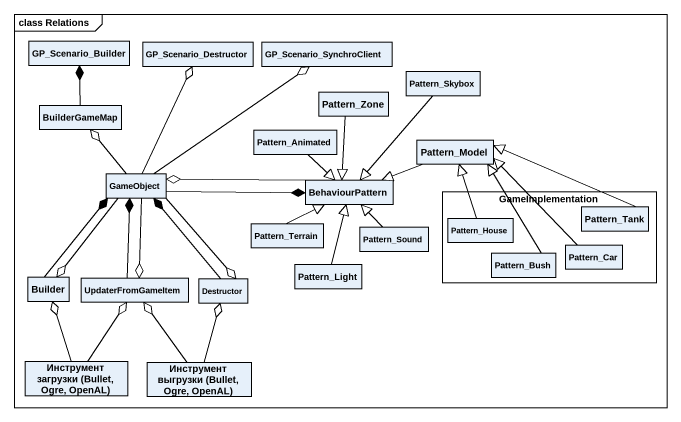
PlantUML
@startuml
mainframe class Relations
hide circle
hide empty members
class GP_Scenario_Builder
class GP_Scenario_Destructor
class GP_Scenario_SynchroClient
class Pattern_Skybox
class BuilderGameMap
class Pattern_Zone
class Pattern_Animated
class Pattern_Model
class GameObject
class BehaviourPattern
rectangle GameImplementation {
  class Pattern_Tank
  class Pattern_House
  class Pattern_Car
  class Pattern_Bush
}
class Pattern_Terrain
class Pattern_Sound
class Builder
class UpdaterFromGameItem
class Destructor
class Pattern_Light
class "Инструмент загрузки (Bullet, Ogre, OpenAL)" as Инструмент_загрузки_Bullet
class "Инструмент выгрузки (Bullet, Ogre, OpenAL)" as Инструмент_выгрузки_Bullet
Pattern_Skybox --|> BehaviourPattern
BuilderGameMap -up-* GP_Scenario_Builder
Pattern_Zone --|> BehaviourPattern
Pattern_Animated --|> BehaviourPattern
Pattern_Model -left-|> BehaviourPattern
GameObject -up-o GP_Scenario_Destructor
GameObject -up-o GP_Scenario_SynchroClient
GameObject -up-o BuilderGameMap
GameObject -right-* BehaviourPattern
GameObject --o Builder
GameObject --o UpdaterFromGameItem
GameObject --o Destructor
BehaviourPattern -left-o GameObject
Pattern_Tank -left-|> Pattern_Model
Pattern_Terrain -up-|> BehaviourPattern
Pattern_Sound -up-|> BehaviourPattern
Pattern_House -up-|> Pattern_Model
Pattern_Car -up-|> Pattern_Model
Builder -up-* GameObject
UpdaterFromGameItem -up-* GameObject
Destructor -up-* GameObject
Pattern_Light -up-|> BehaviourPattern
Pattern_Bush -up-|> Pattern_Model
Инструмент_загрузки_Bullet -up-o Builder
Инструмент_загрузки_Bullet -up-o UpdaterFromGameItem
Инструмент_выгрузки_Bullet -up-o UpdaterFromGameItem
Инструмент_выгрузки_Bullet -up-o Destructor
@enduml
